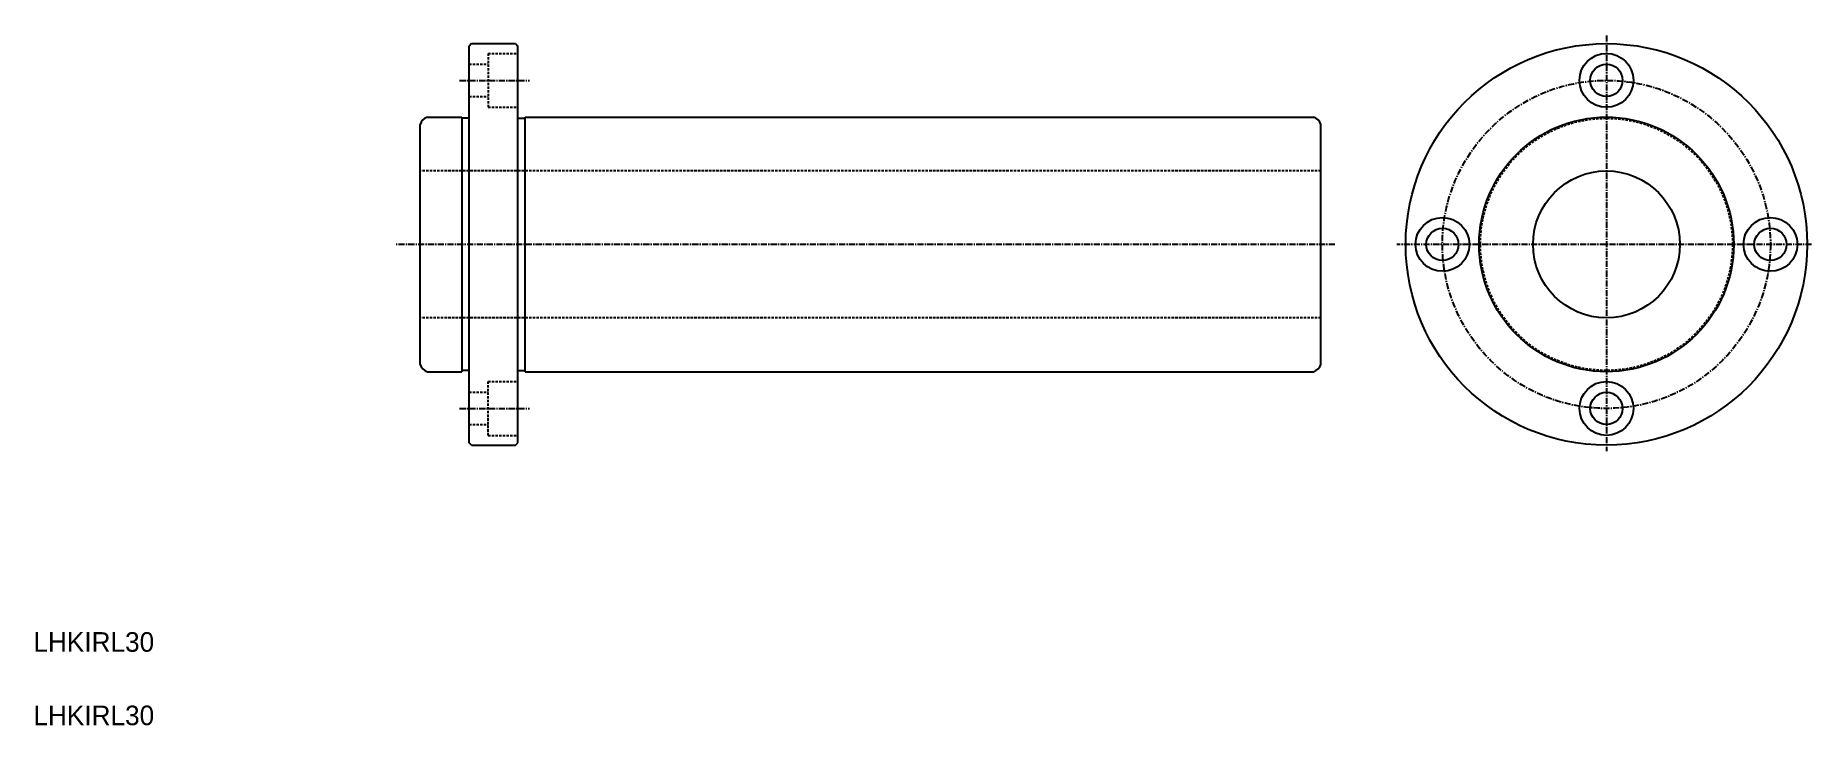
# Model space of a CAD drawing. Extents: x 10 to 373, y 10 to 151.
import ezdxf

# ---------------------------------------------------------------- set-up
doc = ezdxf.new("R2010")
doc.units = 0
doc.linetypes.add('CENTER', pattern=[2, 1.25, -0.25, 0.25, -0.25])
doc.linetypes.add('DASHED', pattern=[0.75, 0.5, -0.25])
doc.layers.get('0').update_dxf_attribs({"linetype": 'CONTINUOUS'})
doc.layers.add('CENTER', color=1, linetype='CENTER')

msp = doc.modelspace()

# ---------------------------------------------------------------- linework, layer by layer
at = {"color": 7, "linetype": 'CONTINUOUS'}
for p, q in [((99.49, 149.19), (98.99, 148.69)), ((99.49, 149.19), (108.49, 149.19)), ((108.49, 149.19), (108.99, 148.69)), ((98.99, 67.69), (98.99, 148.69)), ((108.99, 67.69), (108.99, 148.69)), ((88.99, 83.68), (88.99, 132.69)), ((90.49, 134.19), (97.49, 134.19)), ((97.49, 134.19), (97.49, 82.19)), ((98.99, 133.94), (97.49, 133.94)), ((108.99, 133.94), (110.49, 133.94)), ((110.49, 134.19), (271.5, 134.19)), ((110.49, 82.19), (110.49, 134.19)), ((272.99, 83.68), (272.99, 132.69)), ((90.49, 82.19), (97.49, 82.19)), ((98.99, 82.44), (97.49, 82.44)), ((108.99, 82.44), (110.49, 82.44)), ((110.49, 82.19), (271.5, 82.19)), ((99.49, 67.19), (98.99, 67.69)), ((99.49, 67.19), (108.49, 67.19)), ((108.49, 67.19), (108.99, 67.69))]:
    msp.add_line(p, q, dxfattribs=at)
at = {"color": 3, "linetype": 'DASHED'}
for p, q in [((102.89, 147.19), (102.89, 136.19)), ((102.89, 147.19), (108.99, 147.19)), ((98.99, 144.99), (102.89, 144.99)), ((98.99, 138.39), (102.89, 138.39)), ((102.89, 136.19), (108.99, 136.19)), ((272.99, 123.19), (88.99, 123.19)), ((272.99, 93.19), (88.99, 93.19)), ((102.89, 69.19), (102.89, 80.19)), ((102.89, 80.19), (108.99, 80.19)), ((98.99, 77.99), (102.89, 77.99)), ((98.99, 71.39), (102.89, 71.39)), ((102.89, 69.19), (108.99, 69.19))]:
    msp.add_line(p, q, dxfattribs=at)
at = {"color": 7, "linetype": 'CONTINUOUS'}
for centre, radius in [((331.32, 108.19), 41), ((331.32, 141.69), 5.5), ((331.32, 141.69), 3.3), ((331.32, 108.19), 26), ((331.32, 108.19), 15), ((297.82, 108.19), 5.5), ((364.82, 108.19), 5.5), ((297.82, 108.19), 3.3), ((364.82, 108.19), 3.3), ((331.32, 74.69), 5.5), ((331.32, 74.69), 3.3)]:
    msp.add_circle(centre, radius, dxfattribs=at)
at = {"color": 3, "linetype": 'DASHED'}
msp.add_circle((331.32, 108.19), 25.75, dxfattribs=at)
at = {"color": 7, "linetype": 'CONTINUOUS'}
for centre, start, end in [((91.34, 131.84), 109.9484, 160.0516), ((270.64, 131.84), 19.9484, 70.0516), ((91.34, 84.54), 199.9484, 250.0516), ((270.64, 84.54), 289.9484, 340.0516)]:
    msp.add_arc(centre, 2.5, start, end, dxfattribs=at)
at = {"layer": 'CENTER', "color": 1, "linetype": 'CENTER'}
for p, q in [((331.32, 150.85), (331.32, 65.95)), ((97.07, 141.69), (111.34, 141.69)), ((275.84, 108.19), (84.09, 108.19)), ((373.2, 108.19), (288.52, 108.19)), ((97.07, 74.69), (111.34, 74.69))]:
    msp.add_line(p, q, dxfattribs=at)
msp.add_circle((331.32, 108.19), 33.5, dxfattribs=at)

# ---------------------------------------------------------------- texts
at = {"color": 7, "linetype": 'CONTINUOUS'}
for p in [(10, 25), (10, 10)]:
    msp.add_text('LHKIRL30', height=4, dxfattribs=at).set_placement(p)

doc.saveas('drawing.dxf')
